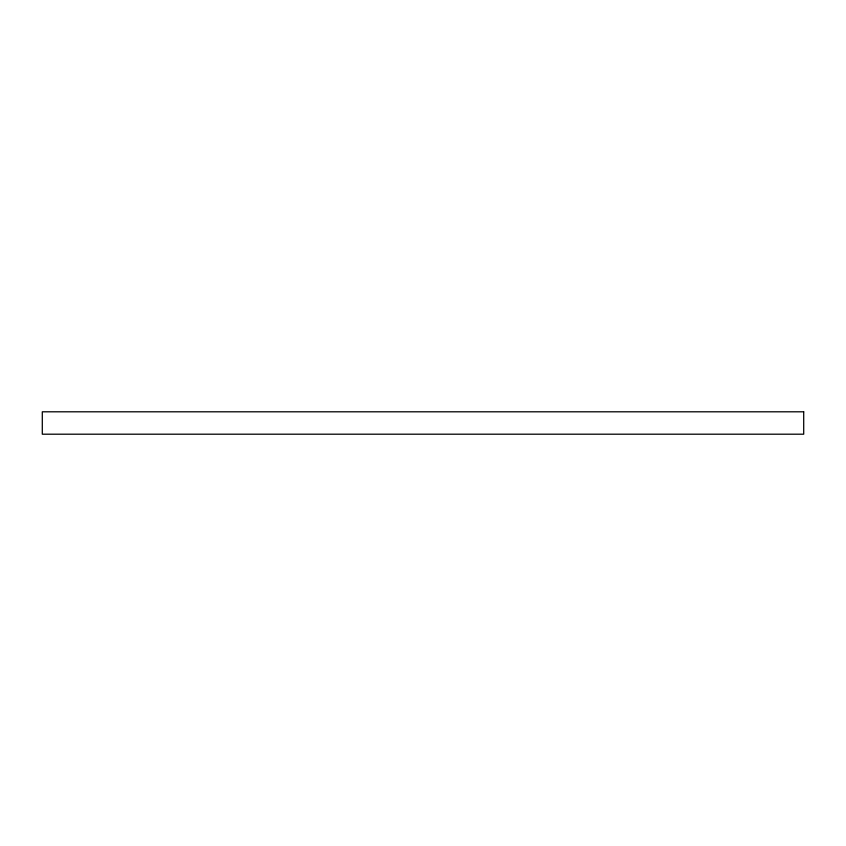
<?xml version="1.0" encoding="UTF-8"?>
<svg xmlns="http://www.w3.org/2000/svg" width="846" height="846" viewBox="0 0 846 846"><rect width="100%" height="100%" fill="white"/><g stroke="black" fill="none" stroke-linecap="round" stroke-linejoin="round"><path stroke-width="1.27" d="M803.7 411.801L42.3 411.801L42.3 434.199L803.7 434.199L803.7 411.801"/></g></svg>
